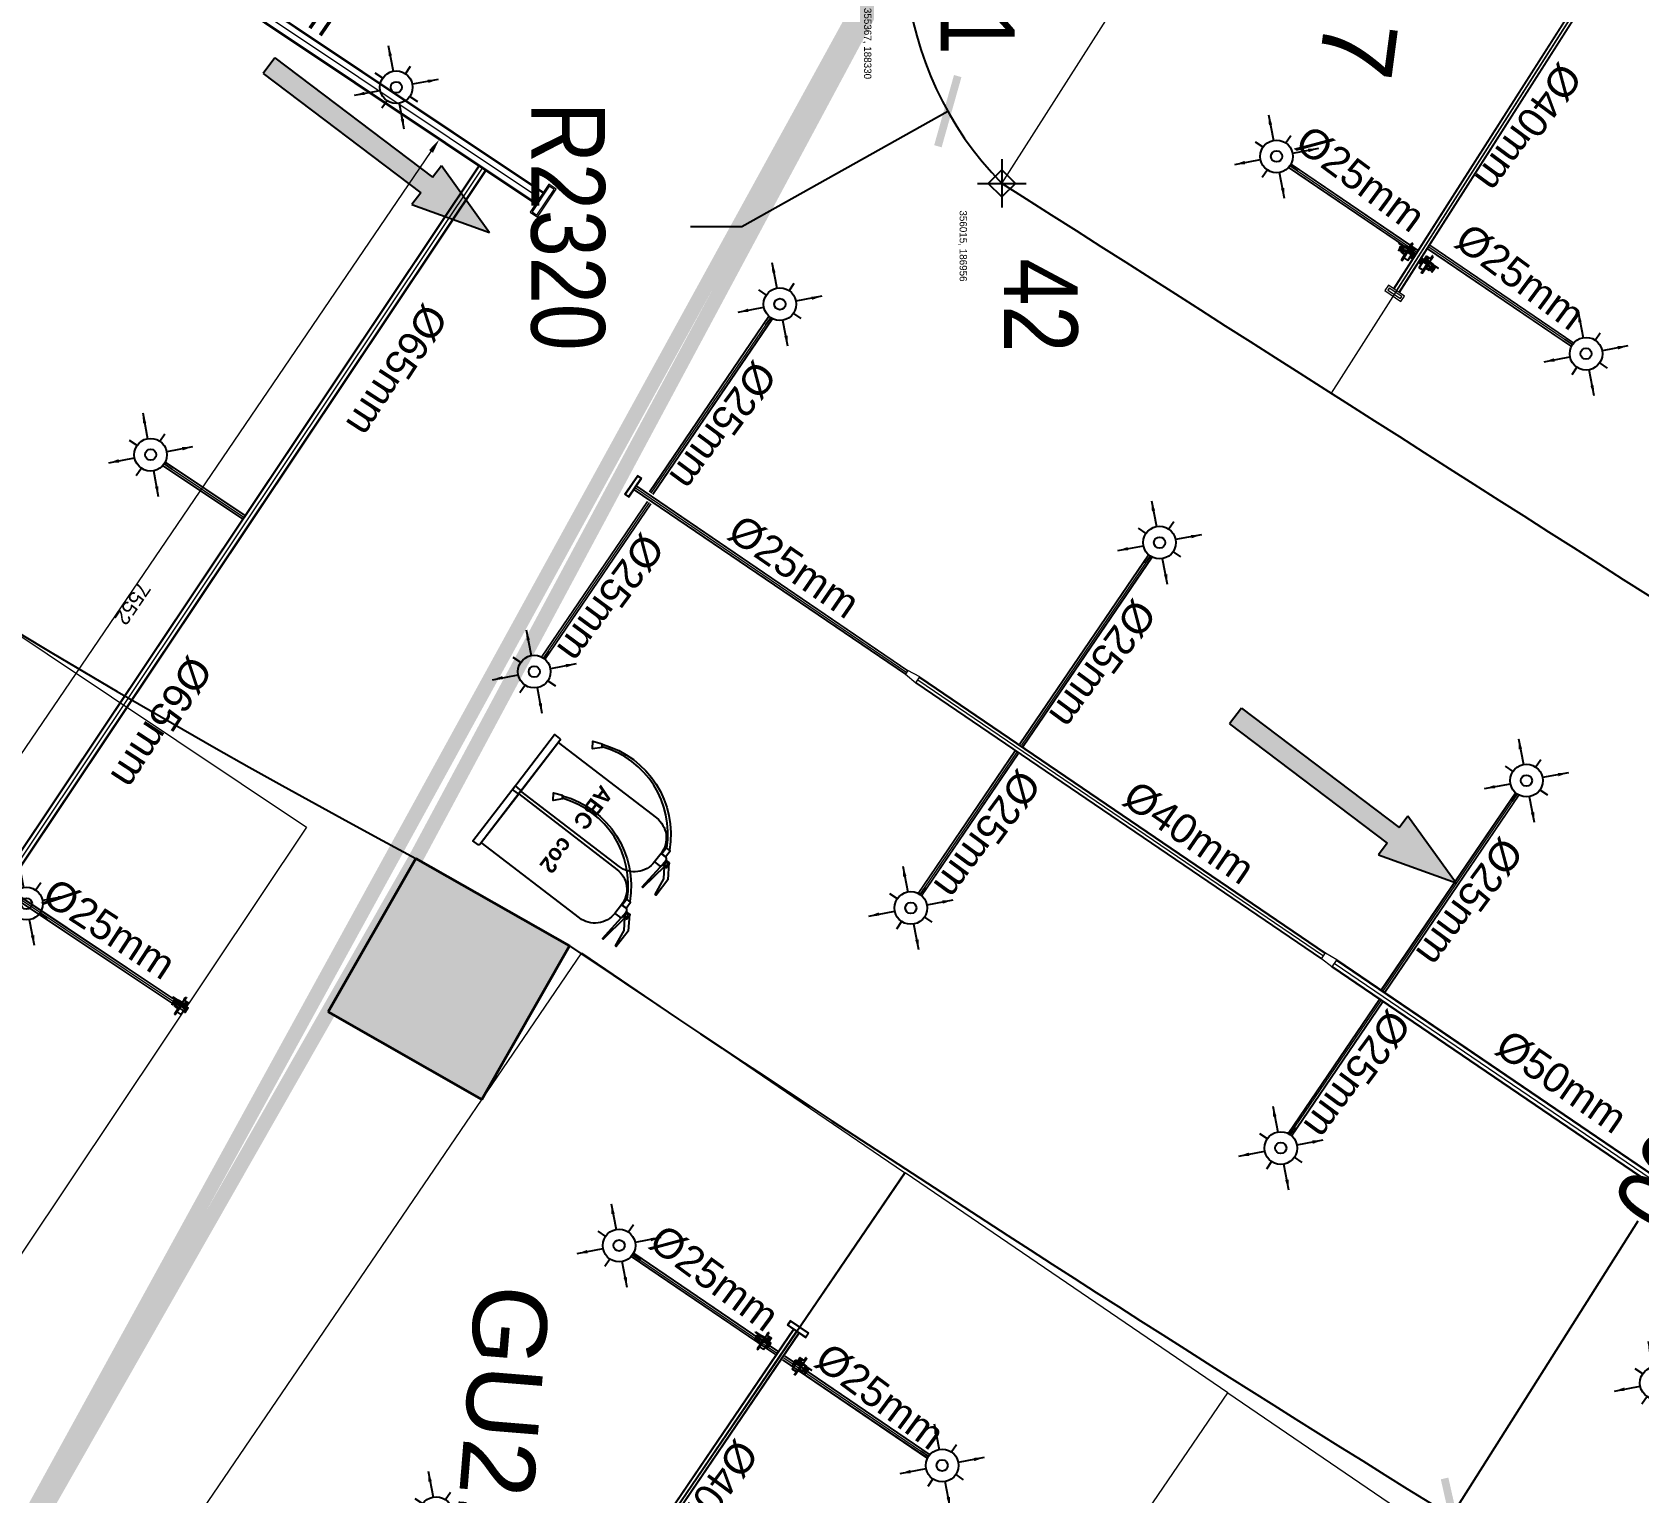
# Model space of a CAD drawing. Header units: inches. Extents: x 257070 to 799932, y -17980 to 269260.
# Drawn here: x 349436 to 360338, y 178067 to 187982 of the extents above; entities that cross this region are included whole.
import ezdxf

# ---------------------------------------------------------------- set-up
doc = ezdxf.new("R2010")
doc.units = ezdxf.units.IN
doc.header["$MEASUREMENT"] = 0
doc.header["$PDMODE"] = 99
doc.header["$PDSIZE"] = 100
for name, color, linetype in [('0-AES-F-SPRINKLER', 10, 'Continuous'), ('0-F-AES-FIRE EXTINGUISHER', 1, 'Continuous'), ('basement1_AP$0$A-_ROAD----_E-_-', 2, 'Continuous'), ('DSP_MISCELANEOUS', 252, 'Continuous'), ('DSP_TREE CO-ORDINATES', 206, 'Continuous')]:
    doc.layers.add(name, color=color, linetype=linetype)
for name, color, linetype, lineweight in [('0-AES-F-SPRINKLER PIPE', 10, 'Continuous', 15), ('07--DIM-2', 2, 'Continuous', 25), ('E--CONCRETE-4', 4, 'Continuous', 40), ('E--CONCRETE-SHADE', 253, 'Continuous', 20)]:
    doc.layers.add(name, color=color, linetype=linetype, lineweight=lineweight)
doc.layers.add('CORE - G', color=7, linetype='Continuous', lineweight=9, true_color=0xf4e08b)
doc.styles.add('CG', font='GOTHICB.TTF')
doc.styles.get("Standard").update_dxf_attribs({"font": 'arial.ttf'})
doc.styles.add('TEXT style 175', font='GOTHIC.TTF')
doc.styles.add('TEXT style 200', font='ARIALN.TTF')
doc.styles.add('TEXT style 75', font='ARIALN.TTF')
doc.dimstyles.new('75', dxfattribs={"dimscale": 1.5, "dimtxt": 200, "dimasz": 113, "dimexe": 113, "dimexo": 0, "dimgap": 25, "dimtad": 0, "dimdec": 0, "dimrnd": 5, "dimzin": 0, "dimdsep": 46, "dimtxsty": 'TEXT style 75', "dimblk": 'ARCHTICK', "dimcen": 0.09, "dimdle": 113, "dimclrd": 8, "dimclre": 8, "dimclrt": 256, "dimadec": 0, "dimazin": 0, "dimtfac": 1, "dimtdec": 0, "dimtofl": 0, "dimtmove": 1, "dimatfit": 3, "dimldrblk": 'OPEN90', "dimfxl": 0, "dimtolj": 1, "dimtzin": 0, "dimarcsym": 0})
doc.dimstyles.new('AES-PLUMBING', dxfattribs={"dimtxt": 100, "dimasz": 100, "dimexe": 0, "dimexo": 0, "dimgap": 0.01, "dimtad": 1, "dimdec": 0, "dimdsep": 46, "dimtxsty": 'Standard', "dimcen": 10, "dimclrd": 7, "dimclre": 7, "dimclrt": 7, "dimadec": 0, "dimazin": 0, "dimtfac": 1, "dimtdec": 0, "dimtmove": 0, "dimatfit": 3, "dimfxl": 1, "dimlwd": -1, "dimlwe": -1, "dimarcsym": 1})
doc.dimstyles.new('ISO-25', dxfattribs={"dimtxt": 2.5, "dimasz": 2.5, "dimexe": 1.25, "dimexo": 0.625, "dimtad": 1, "dimtxsty": 'Standard', "dimcen": 2.5, "dimadec": 0, "dimazin": 0, "dimtfac": 1, "dimtmove": 0, "dimatfit": 3, "dimfxl": 1, "dimarcsym": 0})

# ---------------------------------------------------------------- blocks, each defined once
blk = doc.blocks.new('_ArchTick')
at = {"color": 0, "linetype": 'ByBlock', "const_width": 0.15}
blk.add_lwpolyline([(-0.5, -0.5), (0.5, 0.5)], dxfattribs=at)
blk = doc.blocks.new('*D262')
at = {"layer": '07--DIM-2', "color": 251, "lineweight": -2, "ltscale": 1000, "transparency": 16777216}
for p, q in [((362336, 183080), (361016, 180993)), ((363331, 182317), (362180, 183045)), ((359014, 177828), (360334, 179915)), ((360129, 177256), (358979, 177984))]:
    blk.add_line(p, q, dxfattribs=at)
at = {"layer": 'DEFPOINTS', "color": 0, "ltscale": 1000, "transparency": 16777216}
for p in [(362276, 182984), (363331, 182317, 0), (360129, 177256, 0)]:
    blk.add_point(p, dxfattribs=at)
at = {"layer": '07--DIM-2', "color": 251, "lineweight": -2, "ltscale": 1000, "transparency": 16777216, "xscale": 350, "yscale": 350, "zscale": 350}
for p, rotation in [((362276, 182984), 57.68127634210262), ((359074, 177924), 237.6812763421026)]:
    blk.add_blockref('_ArchTick', p, dxfattribs=dict(at, rotation=rotation))
at = {"layer": '07--DIM-2', "ltscale": 1000, "transparency": 16777216, "insert": (360675, 180454), "char_height": 500, "attachment_point": 5, "rotation": 240, "style": 'TEXT style 75'}
blk.add_mtext('\\A1;6000', dxfattribs=at)
blk = doc.blocks.new('_Open90')
at = {"color": 0, "linetype": 'ByBlock', "lineweight": -2}
for p, q in [((-0.5, 0.5), (0, 0)), ((0, 0), (-1, 0)), ((0, 0), (-0.5, -0.5))]:
    blk.add_line(p, q, dxfattribs=at)
blk = doc.blocks.new('*D270')
at = {"layer": '07--DIM-2', "color": 251, "lineweight": -2, "ltscale": 1000, "transparency": 16777216}
for p, q in [((357672, 188578), (357672, 188578)), ((357672, 188578), (357672, 188578)), ((354252, 186664), (355649, 187446)), ((353902, 186664), (354252, 186664))]:
    blk.add_line(p, q, dxfattribs=at)
at = {"layer": 'DEFPOINTS', "color": 0, "ltscale": 1000, "transparency": 16777216}
for p in [(357672, 188578, 0), (355649, 187446, 0)]:
    blk.add_point(p, dxfattribs=at)
at = {"layer": '07--DIM-2', "color": 251, "lineweight": -2, "ltscale": 1000, "transparency": 16777216, "xscale": 350, "yscale": 350, "zscale": 350, "rotation": 29.23389966752735}
blk.add_blockref('_ArchTick', (355649, 187446), dxfattribs=at)
at = {"layer": '07--DIM-2', "ltscale": 1000, "transparency": 16777216, "insert": (353069, 186664), "char_height": 500, "attachment_point": 5, "rotation": 270, "style": 'TEXT style 75'}
blk.add_mtext('\\A1;R2320', dxfattribs=at)
blk = doc.blocks.new('basement1_AP$0$AR-DIR-A')
h = blk.add_hatch()
h.set_pattern_fill('ANSI31', color=8)
h.paths.add_polyline_path([(158, -458), (26, -458), (26, -1800), (-74, -1800), (92, -2335), (258, -1800), (158, -1800)])
at = {"layer": 'DSP_MISCELANEOUS', "color": 8}
for p, q in [((158, -458), (26, -458)), ((26, -458), (26, -1800)), ((158, -458), (158, -1800)), ((26, -1800), (-74, -1800)), ((-74, -1800), (92, -2335)), ((258, -1800), (92, -2335)), ((158, -1800), (258, -1800))]:
    blk.add_line(p, q, dxfattribs=at)
blk = doc.blocks.new('*U467')
at = {"layer": 'DSP_TREE CO-ORDINATES', "color": 162}
for p, q in [((0, -329), (0, 329)), ((-329, 0), (329, 0))]:
    blk.add_line(p, q, dxfattribs=at)
at = {"layer": 'DSP_TREE CO-ORDINATES', "color": 162, "ltscale": 3.5}
blk.add_lwpolyline([(-185, 0), (0, 185), (185, 0), (0, -184), (-185, 0)], dxfattribs=at)
at = {"layer": 'DEFPOINTS', "style": 'TEXT style 175'}
blk.add_attdef('CORDINATE', (367, -572), '', height=100, dxfattribs=at)
at = {"layer": 'DSP_TREE CO-ORDINATES', "color": 164, "style": 'TEXT style 200'}
blk.add_attdef('NO.', (1019, 30), '', height=1000, dxfattribs=at)
blk = doc.blocks.new('*U472')
at = {"layer": 'DSP_TREE CO-ORDINATES', "color": 162}
for p, q in [((0, -329), (0, 329)), ((-329, 0), (329, 0))]:
    blk.add_line(p, q, dxfattribs=at)
at = {"layer": 'DSP_TREE CO-ORDINATES', "color": 162, "ltscale": 3.5}
blk.add_lwpolyline([(-185, 0), (0, 185), (185, 0), (0, -184), (-185, 0)], dxfattribs=at)
at = {"layer": 'DEFPOINTS', "style": 'TEXT style 175'}
blk.add_attdef('CORDINATE', (367, -572), '', height=100, dxfattribs=at)
at = {"layer": 'DSP_TREE CO-ORDINATES', "color": 164, "style": 'TEXT style 200'}
blk.add_attdef('NO.', (-270, 470), '', height=1000, dxfattribs=at)
blk = doc.blocks.new('A$C3CA070F1')
at = {"layer": '0-AES-F-SPRINKLER'}
h = blk.add_hatch(dxfattribs=at)
h.set_pattern_fill('ANSI31', color=3, scale=0.196883, angle=-34.2335, style=0)
h.set_pattern_definition([(100.766483, (49937.1607, 174049.7081), (1.474466316, 0.280375668), [])])
edge = h.paths.add_edge_path()
edge.add_line((-1, 85), (-1, 84))
edge.add_line((-1, 84), (-6, 84))
edge.add_ellipse((-7, 82), major_axis=(-1.42, -0.27), ratio=1, start_angle=257, end_angle=315)
edge.add_line((-8, 83), (-15, 72))
edge.add_ellipse((-12, 70), major_axis=(-4.25, -0.81), ratio=1, start_angle=-45, end_angle=45)
edge.add_line((-14, 66), (14, 47))
edge.add_line((14, 47), (13, 46))
edge.add_line((13, 46), (-15, 65))
edge.add_ellipse((-12, 70), major_axis=(-5.52, -1.05), ratio=1, start_angle=-45, end_angle=45, ccw=False)
edge.add_line((-16, 73), (-9, 84))
edge.add_ellipse((-7, 82), major_axis=(-2.69, -0.51), ratio=1, start_angle=257, end_angle=315, ccw=False)
edge.add_line((-6, 85), (-1, 85))
h = blk.add_hatch(dxfattribs=at)
h.set_pattern_fill('ANSI31', color=3, scale=0.196883, angle=-124.2335, style=0)
h.set_pattern_definition([(190.766483, (49937.1607, 174049.7081), (-0.280375668, 1.474466316), [])])
edge = h.paths.add_edge_path()
edge.add_line((-1, 54), (7, 48))
edge.add_line((7, 48), (8, 49))
edge.add_line((8, 49), (0, 55))
edge.add_ellipse((-2, 52), major_axis=(-0.69, 3.63), ratio=1, start_angle=315, end_angle=405)
edge.add_line((-6, 54), (-14, 41))
edge.add_ellipse((-11, 39), major_axis=(-0.69, 3.63), ratio=1, start_angle=45, end_angle=135)
edge.add_line((-13, 36), (-9, 33))
edge.add_ellipse((-10, 32), major_axis=(-0.27, 1.42), ratio=1, start_angle=225, end_angle=315, ccw=False)
edge.add_line((-9, 31), (-10, 30))
edge.add_line((-10, 30), (-8, 29))
edge.add_line((-8, 29), (-7, 30))
edge.add_ellipse((-10, 32), major_axis=(-3.3, -0.63), ratio=1, start_angle=135, end_angle=225)
edge.add_line((-8, 35), (-12, 38))
edge.add_ellipse((-11, 39), major_axis=(-1.75, -0.33), ratio=1, start_angle=-45, end_angle=45, ccw=False)
edge.add_line((-13, 40), (-4, 53))
edge.add_ellipse((-2, 52), major_axis=(-1.75, -0.33), ratio=1, start_angle=225, end_angle=315, ccw=False)
at = {"layer": '0-AES-F-SPRINKLER', "color": 3}
for p, q in [((-98, 39), (-97, 43)), ((-98, 38), (-98, 39)), ((-98, 39), (-98, 39)), ((-98, 39), (-98, 39)), ((-98, 37), (-98, 38)), ((-98, 38), (-98, 38)), ((-98, 38), (-98, 38)), ((-98, 38), (-98, 38)), ((-98, 38), (-98, 38)), ((-98, 38), (-98, 38)), ((-98, 38), (-98, 38)), ((-98, 38), (-98, 38)), ((-98, 38), (-98, 38)), ((-98, 38), (-98, 38)), ((-96, 37), (-98, 37)), ((-98, 37), (-98, 37)), ((-98, 37), (-98, 37)), ((-98, 37), (-98, 37)), ((-98, 37), (-98, 37)), ((-98, 37), (-98, 37)), ((-98, 37), (-98, 37)), ((-98, 37), (-98, 37)), ((-98, 37), (-98, 37)), ((-98, 37), (-98, 37)), ((-98, 37), (-98, 37)), ((-98, 37), (-98, 37)), ((-98, 37), (-98, 37)), ((-98, 37), (-98, 37)), ((-98, 37), (-98, 37)), ((-98, 37), (-98, 37)), ((-98, 37), (-98, 37)), ((-97, 37), (-98, 37)), ((-98, 37), (-98, 37)), ((-98, 37), (-98, 37)), ((-98, 37), (-98, 37)), ((-98, 37), (-98, 37)), ((-98, 37), (-98, 37)), ((-98, 37), (-98, 37)), ((-98, 37), (-98, 37)), ((-98, 37), (-98, 37)), ((-98, 37), (-98, 37)), ((-98, 37), (-98, 37)), ((-98, 37), (-98, 37)), ((-98, 37), (-98, 37)), ((-98, 37), (-98, 37)), ((-97, 45), (-79, 71)), ((-96, 40), (-97, 40)), ((-97, 40), (-97, 40)), ((-97, 40), (-97, 40)), ((-97, 40), (-97, 39)), ((-97, 39), (-97, 39)), ((-97, 39), (-97, 39)), ((-97, 39), (-97, 39)), ((-97, 39), (-97, 39)), ((-97, 39), (-97, 39)), ((-97, 39), (-97, 39)), ((-97, 39), (-97, 39)), ((-97, 39), (-97, 38)), ((-97, 38), (-97, 38)), ((-97, 38), (-97, 38)), ((-97, 38), (-97, 38)), ((-97, 38), (-97, 38)), ((-97, 38), (-97, 38)), ((-97, 38), (-97, 38)), ((-97, 38), (-97, 38)), ((-97, 38), (-97, 38)), ((-97, 38), (-97, 38)), ((-97, 38), (-97, 38)), ((-97, 38), (-97, 37)), ((-97, 37), (-97, 37)), ((-97, 37), (-97, 37)), ((-97, 37), (-97, 37)), ((-95, 46), (-96, 42)), ((-96, 42), (-96, 42)), ((-96, 42), (-96, 41)), ((-96, 41), (-96, 41)), ((-96, 41), (-96, 41)), ((-96, 41), (-96, 41)), ((-96, 41), (-96, 41)), ((-96, 41), (-96, 41)), ((-96, 41), (-96, 41)), ((-96, 41), (-96, 41)), ((-96, 41), (-96, 41)), ((-96, 41), (-96, 40)), ((-96, 40), (-96, 40)), ((-96, 40), (-96, 40)), ((-96, 40), (-96, 40)), ((-96, 40), (-96, 40)), ((-95, 37), (-96, 37)), ((-96, 37), (-96, 37)), ((-96, 37), (-96, 37)), ((-96, 37), (-96, 37)), ((-96, 37), (-96, 37)), ((-94, 38), (-95, 38)), ((-95, 38), (-95, 38)), ((-95, 38), (-95, 38)), ((-95, 38), (-95, 38)), ((-95, 38), (-95, 38)), ((-95, 38), (-95, 38)), ((-95, 38), (-95, 38)), ((-95, 38), (-95, 38)), ((-95, 38), (-95, 38)), ((-95, 38), (-95, 37)), ((-95, 37), (-95, 37)), ((-95, 37), (-95, 37)), ((-95, 37), (-95, 37)), ((-95, 37), (-95, 37)), ((-95, 37), (-95, 37)), ((-95, 37), (-95, 37)), ((-95, 37), (-95, 37)), ((-95, 37), (-95, 37)), ((-95, 37), (-95, 37)), ((-95, 37), (-95, 37)), ((-95, 37), (-95, 37)), ((-95, 37), (-95, 37)), ((-95, 37), (-95, 37)), ((-95, 37), (-95, 37)), ((-95, 37), (-95, 37)), ((-95, 37), (-95, 37)), ((-94, 88), (-93, 90)), ((-72, 73), (-94, 88)), ((-94, 43), (-94, 48)), ((-93, 43), (-94, 43)), ((-94, 43), (-94, 43)), ((-94, 43), (-94, 43)), ((-94, 43), (-94, 43)), ((-94, 43), (-94, 43)), ((-94, 43), (-94, 41)), ((-94, 43), (-94, 43)), ((-94, 43), (-94, 43)), ((-94, 43), (-94, 43)), ((-94, 43), (-94, 43)), ((-94, 43), (-94, 43)), ((-94, 43), (-94, 43)), ((-94, 43), (-94, 43)), ((-94, 43), (-94, 43)), ((-94, 43), (-94, 43)), ((-94, 43), (-94, 43)), ((-94, 43), (-94, 43)), ((-94, 41), (-94, 41)), ((-94, 41), (-94, 41)), ((-94, 41), (-94, 41)), ((-94, 41), (-94, 41)), ((-94, 41), (-94, 41)), ((-94, 41), (-94, 41)), ((-94, 41), (-94, 41)), ((-94, 41), (-94, 40)), ((-94, 40), (-94, 40)), ((-94, 40), (-94, 40)), ((-94, 40), (-94, 40)), ((-94, 40), (-94, 40)), ((-94, 40), (-94, 40)), ((-94, 40), (-94, 40)), ((-94, 40), (-94, 40)), ((-94, 40), (-94, 39)), ((-94, 39), (-94, 39)), ((-94, 39), (-94, 39)), ((-94, 39), (-94, 39)), ((-94, 39), (-94, 39)), ((-94, 39), (-94, 39)), ((-94, 39), (-94, 39)), ((-94, 39), (-94, 39)), ((-94, 39), (-94, 38)), ((-93, 90), (-59, 67)), ((-93, 47), (-93, 49)), ((-91, 47), (-93, 43)), ((-93, 46), (-93, 47)), ((-92, 46), (-93, 46)), ((-93, 46), (-93, 46)), ((-93, 46), (-93, 46)), ((-93, 46), (-93, 46)), ((-93, 46), (-93, 46)), ((-93, 46), (-93, 46)), ((-93, 46), (-93, 46)), ((-93, 46), (-93, 46)), ((-93, 46), (-93, 46)), ((-93, 46), (-93, 46)), ((-93, 46), (-93, 46)), ((-93, 46), (-93, 46)), ((-93, 46), (-93, 46)), ((-93, 46), (-93, 46)), ((-93, 46), (-93, 46)), ((-93, 46), (-93, 46)), ((-93, 46), (-93, 46)), ((-93, 46), (-93, 46)), ((-93, 46), (-93, 46)), ((-93, 46), (-93, 46)), ((-91, 42), (-93, 43)), ((-93, 43), (-93, 43)), ((-93, 43), (-93, 43)), ((-93, 43), (-93, 43)), ((-93, 43), (-93, 43)), ((-93, 43), (-93, 43)), ((-93, 43), (-93, 43)), ((-93, 43), (-93, 43)), ((-93, 43), (-93, 43)), ((-93, 43), (-93, 43)), ((-93, 43), (-93, 43)), ((-93, 43), (-93, 43)), ((-93, 43), (-93, 43)), ((-93, 43), (-93, 43)), ((-93, 43), (-93, 43)), ((-93, 43), (-93, 43)), ((-93, 43), (-93, 43)), ((-93, 43), (-93, 43)), ((-93, 43), (-93, 43)), ((-93, 43), (-93, 43)), ((-93, 43), (-93, 43)), ((-93, 43), (-93, 43)), ((-93, 43), (-93, 43)), ((-85, 66), (-92, 55)), ((-90, 50), (-92, 46)), ((-92, 46), (-92, 46)), ((-92, 46), (-92, 46)), ((-92, 46), (-92, 46)), ((-92, 46), (-92, 46)), ((-92, 46), (-92, 46)), ((-90, 47), (-91, 47)), ((-90, 43), (-91, 42)), ((-91, 42), (-91, 42)), ((-91, 42), (-91, 42)), ((-91, 42), (-91, 42)), ((-91, 42), (-91, 42)), ((-91, 42), (-91, 42)), ((-91, 42), (-91, 42)), ((-91, 42), (-91, 42)), ((-91, 42), (-91, 42)), ((-91, 42), (-91, 42)), ((-91, 42), (-91, 42)), ((-91, 42), (-91, 42)), ((-91, 42), (-91, 42)), ((-91, 42), (-91, 42)), ((-91, 42), (-91, 42)), ((-91, 42), (-91, 42)), ((-88, 57), (-90, 49)), ((-89, 54), (-90, 51)), ((-90, 50), (-90, 50)), ((-88, 47), (-90, 43)), ((-90, 47), (-88, 47)), ((-90, 43), (-90, 43)), ((-90, 43), (-90, 43)), ((-90, 43), (-90, 43)), ((-89, 55), (-89, 55)), ((-88, 46), (-88, 47)), ((-87, 59), (-87, 59)), ((-87, 59), (-87, 59)), ((-86, 57), (-87, 49)), ((-87, 49), (-83, 28)), ((-85, 58), (-85, 58)), ((-77, 43), (-85, 49)), ((-83, 28), (-60, 9)), ((-77, 70), (-82, 63)), ((-80, 66), (-82, 67)), ((-45, 31), (-81, -23)), ((-78, 63), (-80, 65)), ((-79, 71), (-77, 70)), ((-71, 26), (-79, 31)), ((-57, 13), (-79, 28)), ((-70, 64), (-78, 63)), ((-78, -29), (-40, 27)), ((-69, 55), (-75, 59)), ((-66, 54), (-74, 42)), ((-74, 42), (-71, 26)), ((-73, 44), (-71, 43)), ((-69, 47), (-72, 43)), ((-71, 43), (-70, 43)), ((-71, 26), (-55, 15)), ((-70, 43), (-66, 49)), ((-66, 50), (-68, 52)), ((-61, 65), (-67, 69)), ((-62, 66), (-67, 65)), ((-50, 57), (-66, 54)), ((-66, 49), (-66, 50)), ((-47, 28), (-63, 40)), ((-59, 67), (-61, 65)), ((-57, 67), (-60, 66)), ((-60, 44), (-42, 32)), ((-50, 57), (-58, 62)), ((-19, 46), (-57, 67)), ((-17, 37), (-55, 63)), ((-29, 42), (-50, 57)), ((-13, 9), (-45, 31)), ((-36, 42), (-44, 30)), ((-43, 33), (-35, 46)), ((-39, -30), (-13, 9)), ((-37, 25), (-28, 38)), ((-35, 41), (-36, 42)), ((-32, 32), (-35, 39)), ((-30, 52), (-16, 73)), ((-29, 20), (-17, 37)), ((-28, 38), (-26, 40)), ((-21, 32), (-28, 37)), ((-23, 16), (-12, 33)), ((-1, 26), (-23, -9)), ((-22, 15), (-12, 31)), ((-9, 32), (-21, 14)), ((2, 24), (-20, -11)), ((-20, -8), (-1, 22)), ((-17, 37), (-19, 46)), ((-19, 13), (-10, 29)), ((-7, 30), (-18, 12)), ((-17, 37), (-17, 37)), ((4, 22), (-17, -13)), ((-17, -10), (1, 20)), ((-16, 73), (-9, 84)), ((-16, 11), (-7, 27)), ((-8, 83), (-15, 72)), ((13, 46), (-15, 65)), ((-4, 28), (-15, 10)), ((-1, 84), (-14, 66)), ((-14, 66), (14, 47)), ((-6, 54), (-14, 41)), ((-12, 33), (-14, 33)), ((-14, -15), (7, 20)), ((-14, -12), (4, 18)), ((-13, 40), (-4, 53)), ((-13, 36), (-9, 33)), ((-13, 9), (-4, 24)), ((-2, 34), (-12, 41)), ((-8, 35), (-12, 38)), ((-12, 31), (-12, 33)), ((-9, 32), (-12, 31)), ((7, 16), (-11, -13)), ((-10, 29), (-9, 32)), ((-9, 31), (-10, 30)), ((-7, 30), (-10, 29)), ((-10, 30), (-8, 29)), ((9, 17), (-10, -14)), ((-9, -13), (9, 13)), ((-8, 29), (-7, 30)), ((8, 49), (-7, 27)), ((-7, 27), (-7, 30)), ((-4, 28), (-7, 27)), ((-6, 85), (-1, 85)), ((-1, 84), (-6, 84)), ((5, 44), (-5, 51)), ((-4, 24), (-4, 28)), ((-1, 26), (-4, 24)), ((-1, 85), (-1, 84)), ((-1, 54), (7, 48)), ((13, 46), (-1, 25)), ((-1, 22), (-1, 26)), ((2, 24), (-1, 22)), ((8, 49), (0, 55)), ((1, 20), (2, 24)), ((4, 22), (1, 20)), ((4, 18), (4, 22)), ((7, 20), (4, 18)), ((7, 48), (8, 49)), ((7, 16), (7, 20)), ((9, 17), (7, 16)), ((9, 15), (9, 17)), ((14, 47), (13, 46)), ((-82, -25), (-80, -30)), ((-80, -30), (-78, -29)), ((-66, -11), (-39, -30)), ((-23, -7), (-23, -9)), ((-23, -9), (-20, -8)), ((-20, -8), (-20, -11)), ((-20, -11), (-17, -10)), ((-17, -10), (-17, -13)), ((-17, -13), (-14, -12)), ((-14, -12), (-14, -15)), ((-14, -15), (-11, -13)), ((-11, -13), (-11, -14)), ((-11, -14), (-11, -14))]:
    blk.add_line(p, q, dxfattribs=at)
for centre, major_axis, start_param, end_param in [((-95, 43), (-0.41, 2.13), 0.784914, 1.034983), ((-95, 43), (-2.74, -0.52), -0.560204, -0.324923), ((-93, 46), (-0.51, 2.68), 0.787914, 1.247507), ((-93, 48), (-1.75, -0.33), -0.775969, -0.160442), ((-91, 54), (-0.29, 1.52), 0.785398, 2.356194), ((-92, 49), (-0.33, 1.74), 0.791774, 1.412986), ((-89, 55), (-0.103, 0.54), 0.916881, 1.969618), ((-93, 51), (-3.09, -0.59), 2.526084, 2.789089), ((-95, 50), (-5.72, -1.09), 2.374727, 2.798549), ((-91, 55), (-0.33, 1.74), 4.197625, 4.773282), ((-84, 57), (-3.79, -0.72), -0.784768, -0.363877), ((-93, 50), (-5.72, -1.09), 2.377207, 2.798549), ((-80, 54), (-1.57, 8.26), 0.010205, 0.785398), ((-84, 56), (-0.35, 1.85), 0.785501, 1.132999), ((-83, 65), (-1.52, -0.29), 3.926991, 5.497787), ((-80, 54), (-5.9, -1.12), 4.155645, 5.497787), ((-80, 54), (-8.26, -1.57), 4.155621, 4.722594), ((-75, 68), (-8.26, -1.57), 1.014052, 3.151797), ((-75, 63), (-2.79, -0.53), -0.113999, 0.093951), ((-75, 68), (-1.12, 5.9), 2.584882, 5.497787), ((-75, 46), (-0.53, 2.79), 2.356194, 3.926991), ((-75, 68), (-1.57, 8.26), 4.722594, 5.497787), ((-70, 53), (-2.79, -0.53), 2.356194, 3.926991), ((-65, 44), (-3.72, -0.71), -0.403281, 1.321745), ((-65, 44), (-0.71, 3.72), 4.96144, 6.686466), ((-65, 37), (-0.56, 2.96), 5.497794, 6.034125), ((-59, 47), (-2.96, -0.56), 0.24906, 0.785391), ((-60, 60), (-2.83, -0.54), 3.926991, 4.712389), ((-33, 40), (-0.45, 2.36), 0.803442, 1.867502), ((-30, 39), (-2.79, -0.53), 2.356194, 3.926991), ((-24, 39), (-0.53, 2.79), 5.497787, 7.068583), ((-12, 70), (-5.52, -1.05), -0.785398, 0.785398), ((-15, 35), (-0.54, 2.83), 0.785398, 3.403392), ((-12, 70), (-4.25, -0.81), -0.785398, 0.785398), ((-11, 39), (-0.69, 3.63), 0.785398, 2.356194), ((-11, 39), (-1.75, -0.33), -0.785398, 0.785398), ((-7, 82), (-2.69, -0.51), 4.485496, 5.497787), ((-10, 32), (-0.27, 1.42), 3.926991, 5.497787), ((-7, 82), (-1.42, -0.27), 4.485496, 5.497787), ((-10, 32), (-3.3, -0.63), 2.356194, 3.926991), ((-2, 52), (-0.69, 3.63), 5.497787, 7.068583), ((-2, 52), (-1.75, -0.33), 3.926991, 5.497787), ((6, 14), (-0.54, 2.83), 3.926991, 4.712389), ((-79, -24), (-0.51, 2.69), 0.785398, 1.797689), ((-11, -11), (-2.83, -0.54), 1.570796, 2.356194)]:
    blk.add_ellipse(centre, major_axis=major_axis, ratio=1, start_param=start_param, end_param=end_param, dxfattribs=at)
at = {"layer": '0-AES-F-SPRINKLER', "color": 3, "extrusion": (0, 0, -1)}
for centre, major_axis, start_param, end_param in [((-86, 47), (-0.53, 2.79), -0.113999, 0.785398), ((-77, 34), (-0.54, 2.83), 3.926991, 4.712389)]:
    blk.add_ellipse(centre, major_axis=major_axis, ratio=1, start_param=start_param, end_param=end_param, dxfattribs=at)
blk = doc.blocks.new('*D656')
at = {"layer": '0-AES-F-SPRINKLER PIPE', "color": 7, "ltscale": 1000, "transparency": 16777216}
for p, q in [((352514, 187041), (352199, 187255)), ((348009, 181092), (352143, 187172)), ((348268, 180795), (347953, 181009))]:
    blk.add_line(p, q, dxfattribs=at)
for points in [[(352156, 187163), (352129, 187182), (352199, 187255)], [(348023, 181083), (347996, 181102), (347953, 181009)]]:
    blk.add_solid(points, dxfattribs=at)
at = {"layer": 'DEFPOINTS', "color": 0, "ltscale": 1000, "transparency": 16777216}
for p in [(352199, 187255), (352514, 187041, 0), (348268, 180795, 0)]:
    blk.add_point(p, dxfattribs=at)
at = {"layer": '0-AES-F-SPRINKLER PIPE', "color": 7, "ltscale": 1000, "transparency": 16777216, "insert": (350118, 184104), "char_height": 100, "attachment_point": 5, "rotation": 235.7934}
blk.add_mtext('7552', dxfattribs=at)
blk = doc.blocks.new('A$C38B57D14')
at = {"color": 1}
for points in [[(331, 896.2), (325.1, 903.8), (325.1, 915.6), (402.4, 967.6), (507.6, 967.6), (508.4, 961.7), (412.4, 947.3), (356.4, 908.4), (344.9, 896.2), (331, 896.2)], [(356.4, 908.4), (518.9, 886.4), (518.2, 881.3), (344.9, 896.2)]]:
    blk.add_lwpolyline(points, dxfattribs=at)
blk.add_lwpolyline([(269.9, 858.3, 0.380099), (48.4, 244.6), (37.2, 236.7, -0.385151), (269.9, 876.8)], format="xyb", dxfattribs=at)
for points in [[(311.4, 882.4), (269.9, 882.4), (269.9, 855.8), (311.4, 855.8)], [(325.1, 896.2), (356.4, 896.2), (356.4, 920.5), (325.1, 920.5)], [(34.7, 235), (51.3, 246.7), (89, 211), (54.8, 187.1)]]:
    blk.add_lwpolyline(points, close=True, dxfattribs=at)
for points in [[(311.4, 851.3), (370.1, 851.3), (370.1, 882.4, 0.414214), (356.4, 896.2), (325.1, 896.2, 0.414214), (311.4, 882.4)], [(311.4, 851.3), (370.1, 851.3, -0.414214), (507.3, 714.2), (507.3, 41.9), (174.3, 41.9), (174.3, 714.2, -0.414214)], [(161, 41.9), (520.6, 41.9, -0.414214), (528.6, 33.8), (528.6, 0), (152.9, 0), (152.9, 33.8, -0.414214)]]:
    blk.add_lwpolyline(points, format="xyb", close=True, dxfattribs=at)
blk.add_circle((340.8, 908.4), 7.79, dxfattribs=at)
at = {"color": 7, "style": 'CG'}
blk.add_text('ABC', height=88.5, dxfattribs=at).set_placement((211.4, 364.3))
blk = doc.blocks.new('A$C1C2B0A82')
at = {"color": 1}
for points in [[(414, 1120), (407, 1130), (407, 1145), (503, 1209), (635, 1209), (636, 1202), (516, 1184), (446, 1135), (431, 1120), (414, 1120)], [(446, 1135), (649, 1108), (648, 1102), (431, 1120)]]:
    blk.add_lwpolyline(points, dxfattribs=at)
blk.add_lwpolyline([(338, 1073, 0.380099), (61, 306), (47, 296, -0.385151), (338, 1096)], format="xyb", dxfattribs=at)
for points in [[(389, 1103), (338, 1103), (338, 1070), (389, 1070)], [(407, 1120), (446, 1120), (446, 1151), (407, 1151)], [(44, 294), (64, 308), (111, 264), (69, 234)]]:
    blk.add_lwpolyline(points, close=True, dxfattribs=at)
for points in [[(389, 1064), (463, 1064), (463, 1103, 0.414214), (446, 1120), (407, 1120, 0.414214), (389, 1103)], [(389, 1064), (463, 1064, -0.414214), (634, 893), (634, 52), (218, 52), (218, 893, -0.414214)], [(201, 52), (651, 52, -0.414214), (661, 42), (661, 0), (191, 0), (191, 42, -0.414214)]]:
    blk.add_lwpolyline(points, format="xyb", close=True, dxfattribs=at)
blk.add_circle((426, 1135), 9.74, dxfattribs=at)
at = {"color": 7, "style": 'CG'}
blk.add_text('co2', height=110.6, dxfattribs=at).set_placement((264, 455))
blk = doc.blocks.new('*U603')
at = {"layer": '0-AES-F-SPRINKLER'}
for p, q in [((171672, 56809), (171672, 56871)), ((171562, 56699), (171500, 56699)), ((171783, 56699), (171845, 56699)), ((171672, 56588), (171672, 56526))]:
    blk.add_line(p, q, dxfattribs=at)
for radius in [111, 37.8]:
    blk.add_circle((171672, 56699), radius, dxfattribs=at)
at = {"layer": '0-AES-F-SPRINKLER PIPE'}
for points, override in [([(171468, 56903), (171594, 56777)], {"dimasz": 70, "dimtad": 0, "dimfxl": 13, "dimarcsym": 1}), ([(171877, 56903), (171751, 56777)], {"dimasz": 70, "dimtad": 0, "dimfxl": 13, "dimarcsym": 1}), ([(171468, 56494), (171594, 56620)], {"dimasz": 70, "dimtad": 0, "dimfxl": 13, "dimarcsym": 1}), ([(171877, 56494), (171751, 56620)], {"dimasz": 70, "dimgap": 0.625, "dimtad": 0, "dimfxl": 13, "dimarcsym": 1})]:
    blk.add_leader(points, dimstyle='ISO-25', override=override, dxfattribs=at)

msp = doc.modelspace()

# ---------------------------------------------------------------- hatches: boundary and pattern name
at = {"layer": 'E--CONCRETE-SHADE', "ltscale": 3.5}
h = msp.add_hatch(color=8, dxfattribs=at)
h.dxf.hatch_style = 1
h.paths.add_polyline_path([(352039.6, 182374.4), (351445.4, 181331.9), (352487.9, 180737.6), (353082.2, 181780.2)])

# ---------------------------------------------------------------- linework, layer by layer
at = {"layer": '0-AES-F-SPRINKLER', "color": 7, "const_width": 100, "elevation": 0}
for points in [[(309531.8, 208392.2), (318854.6, 185288.9), (344779.7, 167275.5), (347553.5, 174504), (359540.7, 196335.9), (363236.5, 201817), (370096.8, 207259.5), (370288.2, 210509.8), (355001.3, 211860.8), (319581.7, 213946.6), (316332, 213687.2), (316109.1, 210945.8)], [(370096.7, 207259.6), (363236.5, 201817), (359449.1, 196200.1), (352039.6, 182374.4), (347553.5, 174504), (344762, 167229.2), (346955.5, 165763.5), (339920, 152557.2), (360337.5, 149227.9), (382659.8, 145585.9), (383066.2, 145437.7), (387520.1, 157203.6), (388372.8, 166752.9), (392381.6, 173694.5), (387307.1, 192740.3), (379435.8, 200574.2), (375023.6, 204438.1)]]:
    msp.add_lwpolyline(points, close=True, dxfattribs=at)
at = {"layer": '0-AES-F-SPRINKLER PIPE', "ltscale": 1000}
for p, q in [((353624.1, 184861.3, 0), (354435.2, 186053.4, 0)), ((353626.6, 184859.7, 0), (354437.5, 186051.4, 0)), ((353636.9, 184852.6, 0), (354447.4, 186043.7, 0)), ((353647.2, 184845.6, 0), (354458.1, 186037.3, 0)), ((353649.7, 184843.9, 0), (354460.8, 186035.9, 0)), ((352892, 183740.6, 0), (353611.2, 184797.5, 0)), ((352894.7, 183739.2, 0), (353613.7, 184795.8, 0)), ((352905.4, 183732.8, 0), (353624, 184788.8, 0)), ((352915.3, 183725.1, 0), (353634.3, 184781.8, 0)), ((352917.6, 183723.1, 0), (353636.8, 184780.1, 0)), ((356137.5, 183151.1, 0), (357011.1, 184435, 0)), ((356140, 183149.4, 0), (357013.4, 184433, 0)), ((356150.3, 183142.4, 0), (357023.3, 184425.4, 0)), ((356160.6, 183135.3, 0), (357034.1, 184419, 0)), ((356163.1, 183133.6, 0), (357036.8, 184417.6, 0)), ((355447, 182136.4, 0), (356103.7, 183101.5, 0)), ((355449.7, 182135.1, 0), (356106.2, 183099.8, 0)), ((355460.5, 182128.6, 0), (356116.5, 183092.8, 0)), ((355470.4, 182121, 0), (356126.9, 183085.7, 0)), ((355472.7, 182119, 0), (356129.3, 183084, 0)), ((358590.4, 181482, 0), (359500.6, 182819.6, 0)), ((358592.8, 181480.3, 0), (359502.8, 182817.6, 0)), ((358603.2, 181473.3, 0), (359512.8, 182810, 0)), ((358613.5, 181466.3, 0), (359523.5, 182803.6, 0)), ((358616, 181464.6, 0), (359526.2, 182802.2, 0)), ((357957.3, 180506.8, 0), (358577.5, 181418.2, 0)), ((357960, 180505.5, 0), (358580, 181416.5, 0)), ((357970.8, 180499, 0), (358590.3, 181409.5, 0)), ((357980.7, 180491.4, 0), (358600.6, 181402.4, 0)), ((357983, 180489.4, 0), (358603.1, 181400.8, 0)), ((353684.7, 177828.6, 0), (354602.8, 179177.7, 0)), ((353688, 177826.3, 0), (354606.1, 179175.5, 0)), ((353704.6, 177815.1, 0), (354622.6, 179164.2, 0)), ((353721.1, 177803.8, 0), (354639.1, 179153, 0)), ((353724.4, 177801.6, 0), (354642.5, 179150.7, 0))]:
    msp.add_line(p, q, dxfattribs=at)
at = {"layer": '0-AES-F-SPRINKLER PIPE', "ltscale": 1000, "elevation": 0}
for points in [[(352878.6, 186855), (346141.3, 191357)], [(352900.8, 186888.3), (346163.5, 191390.2)], [(352905.3, 186894.9), (346168, 191396.9)], [(352851.9, 186815.1), (346114.6, 191317)], [(352856.4, 186821.7), (346119.1, 191323.7)], [(358673.7, 186241), (359956.9, 188253.3)], [(358677, 186238.7), (359960.2, 188251.1)], [(358693.6, 186227.5), (359976.8, 188239.8)], [(358710.1, 186216.2), (359993.3, 188228.6)], [(358713.4, 186214), (359996.6, 188226.3)], [(352469.5, 187082.1), (341695.5, 170958.5)], [(352473.6, 187079.3), (341699.6, 170955.7)], [(357977.6, 187086.5), (358839.1, 186500.3)], [(357979, 187089.2), (358840.7, 186502.9)], [(352494.4, 187065.4), (341720.4, 170941.8)], [(352515.2, 187051.5), (341741.2, 170927.9)], [(352519.3, 187048.8), (341745.3, 170925.2)], [(357961.6, 187063.6), (358824, 186476.7)], [(357963.6, 187065.8), (358825.6, 186479.2)], [(357971.2, 187075.8), (358832.4, 186489.8)], [(358918.7, 186535.9), (359895.6, 185871.2)], [(358920.4, 186538.5), (359897.6, 185873.5)], [(358903.7, 186512.3), (359880.1, 185847.9)], [(358905.3, 186514.9), (359881.5, 185850.6)], [(358912, 186525.4), (359888, 185861.3)], [(350322.7, 185039.5), (350863.2, 184678.3)], [(350324.6, 185041.8), (350864.9, 184680.8)], [(350332.2, 185051.8), (350871.8, 184691.2)], [(350338.5, 185062.6), (350878.8, 184701.6)], [(350339.9, 185065.3), (350880.5, 184704.1)], [(353536.6, 184899.7), (355377.2, 183647.3)], [(353538.3, 184902.2), (355378.8, 183649.8)], [(353520.9, 184876.5), (355361.4, 183624.1)], [(353522.6, 184879), (355363.1, 183626.6)], [(353529.6, 184889.3), (355370.1, 183636.9)], [(355456.8, 183602.1), (358209.9, 181728.8)], [(355459.1, 183605.4), (358212.2, 181732.1)], [(355432.1, 183565.8), (358185.2, 181692.4)], [(355434.3, 183569.1), (358187.4, 181695.7)], [(355445.6, 183585.6), (358198.7, 181712.2)], [(349262.8, 182175.3), (350491.3, 181354.4)], [(349264.5, 182177.8), (350492.9, 181356.9)], [(349247.3, 182152), (350475.7, 181331.2)], [(349248.9, 182154.5), (350477.4, 181333.7)], [(349255.9, 182164.9), (350484.3, 181344.1)], [(358254.1, 181638.2), (365634.4, 176616.3)], [(358256.9, 181642.4), (365637.2, 176620.4)], [(358271, 181663.1), (365651.3, 176641.1)], [(358285, 181683.7), (365665.4, 176661.7)], [(358287.8, 181687.9), (365668.2, 176665.9)], [(353500.7, 179671.5), (354478.7, 179006)], [(353502.7, 179673.7), (354480.3, 179008.5)], [(353510.3, 179683.7), (354487.4, 179018.8)], [(353516.7, 179694.4), (354494.4, 179029.1)], [(353518.1, 179697.1), (354496.1, 179031.6)], [(354527.6, 178971.3), (355511.3, 178301.9)], [(354529.3, 178973.7), (355512.7, 178304.6)], [(354536.3, 178984.1), (355519.1, 178315.3)], [(354543.4, 178994.4), (355526.8, 178325.3)], [(354545, 178996.9), (355528.8, 178327.5)]]:
    msp.add_lwpolyline(points, dxfattribs=at)
for points in [[(352991.5, 186917.3), (352942.3, 186950.3), (352815, 186759.7), (352864.2, 186726.8)], [(352977.2, 186914.5), (352945.1, 186935.9), (352829.3, 186762.6), (352861.4, 186741.2)], [(358639.3, 186264.4), (358614.9, 186228.5), (358723.4, 186154.7), (358747.8, 186190.5)], [(358642.9, 186245.7), (358633.6, 186232.1), (358719.9, 186173.4), (358729.1, 186187)], [(353455.9, 184846), (353486.1, 184825.4), (353573.1, 184953.3), (353542.9, 184973.9)], [(353462.4, 184847.2), (353484.8, 184831.9), (353566.6, 184952.1), (353544.1, 184967.3)], [(354579.2, 179237.9), (354558.7, 179207.7), (354686.6, 179120.7), (354707.1, 179150.9)], [(354580.5, 179231.4), (354565.2, 179209), (354685.3, 179127.2), (354700.6, 179149.7)]]:
    msp.add_lwpolyline(points, close=True, dxfattribs=at)
at = {"layer": '0-AES-F-SPRINKLER PIPE', "ltscale": 1000}
for points in [[(355378.8, 183649.8), (355361.4, 183624.1), (355432.1, 183565.8), (355459.1, 183605.4)], [(358212.2, 181732.1), (358287.8, 181687.9), (358254.1, 181638.2), (358185.2, 181692.4)]]:
    msp.add_lwpolyline(points, close=True, dxfattribs=at)
at = {"layer": 'basement1_AP$0$A-_ROAD----_E-_-', "color": 8}
for centre, radius, start, end in [((380134.4, 235003.6, 0), 59658.6, 226.068971, 241.905566), ((357671.9, 188578, 0), 2318.5, 147.86608, 224.3944), ((-41225493.1, -65028774.8, 0), 77344123.1, 57.46895296, 57.478441687), ((454739.1, 332375.8, 0), 181695.3, 235.97937, 239.577452)]:
    msp.add_arc(centre, radius, start, end, dxfattribs=at)
at = {"layer": 'CORE - G', "color": 8, "ltscale": 25, "elevation": 0}
for points in [[(358811, 191340.5), (361045.4, 189915.7), (358249.6, 185531.2), (356015.2, 186956)], [(363279.8, 188490.9), (361045.4, 189915.7), (358249.6, 185531.2), (360484, 184106.4)], [(348407.8, 178263.4), (346204.4, 179735.8), (349093.5, 184059.3), (351296.9, 182587)], [(352430.7, 175942.9), (350239.8, 177433.7), (353165.1, 181732.9), (355356, 180242.1)], [(352430.7, 175942.9), (354620.2, 174450.2), (357549.4, 178746.7), (355359.9, 180239.5)], [(356809.8, 172957.4), (354620.2, 174450.2), (357549.4, 178746.7), (359739, 177254)]]:
    msp.add_lwpolyline(points, close=True, dxfattribs=at)
at = {"layer": 'E--CONCRETE-4', "color": 8, "ltscale": 10}
for p, q in [((352039.6, 182374.4, 0), (351445.4, 181331.9, 0)), ((353082.2, 181780.2, 0), (352039.6, 182374.4, 0)), ((352487.9, 180737.6, 0), (353082.2, 181780.2, 0)), ((351445.4, 181331.9, 0), (352487.9, 180737.6, 0))]:
    msp.add_line(p, q, dxfattribs=at)

# ---------------------------------------------------------------- block references
at = {"color": 51, "extrusion": (9.82967e-06, -3.20271e-06, 1), "rotation": 232.4103294951799}
msp.add_blockref('A$C1C2B0A82', (352829.1, 183016.9, 2.9), dxfattribs=at)
at = {"layer": '0-AES-F-SPRINKLER', "color": 7, "rotation": 325.7664830132082}
for p in [(178079.6, 237309.3, 0), (184052.4, 236839.8, 0), (180682.6, 235837, 0), (186152.4, 235500.6, 0), (176412.8, 234815.1, 0), (183258.5, 234218.7, 0), (179015.9, 233342.8, 0), (185748, 232603.3, 0), (175570.4, 231768.2, 0), (181571, 231738.6, 0), (184081.2, 230109, 0), (179591.5, 229447.7, 0), (186628.8, 228514.3, 0), (181783.6, 227954.6, 0), (178350, 227631.4, 0)]:
    msp.add_blockref('*U603', p, dxfattribs=at)
at = {"layer": '0-AES-F-SPRINKLER', "ltscale": 1000, "rotation": 1.709504835465082}
msp.add_blockref('A$C3CA070F1', (358808.2, 186463.1, 0), dxfattribs=at)
at = {"layer": '0-AES-F-SPRINKLER', "ltscale": 1000, "xscale": -1}
for p, rotation in [((358858.8, 186430.8, 0), 293.2424708049451), ((354607.7, 178954.1, 0), 291.431169544933)]:
    msp.add_blockref('A$C3CA070F1', p, dxfattribs=dict(at, rotation=rotation))
at = {"layer": '0-AES-F-SPRINKLER', "ltscale": 1000}
for p in [(350484.3, 181344.1, 0), (354438.2, 179069.6, 0)]:
    msp.add_blockref('A$C3CA070F1', p, dxfattribs=at)
at = {"layer": '0-F-AES-FIRE EXTINGUISHER', "color": 7, "extrusion": (9.82967e-06, -3.20271e-06, 1), "xscale": 1.250000000000001, "yscale": 1.250000000000001, "zscale": 1.250000000000001, "rotation": 232.4103294951799}
msp.add_blockref('A$C38B57D14', (353097.7, 183365.7, 2.9), dxfattribs=at)
at = {"layer": 'DSP_MISCELANEOUS', "color": 8, "rotation": 52.87170769075141}
for p in [(350622.9, 187957.7, 0), (357180.2, 183543.2, 0)]:
    msp.add_blockref('basement1_AP$0$AR-DIR-A', p, dxfattribs=at)
at = {"layer": 'DSP_TREE CO-ORDINATES', "color": 8, "ltscale": 1000, "xscale": 0.5, "yscale": 0.5, "zscale": 0.5, "rotation": 270}
for name, p, values in [('*U472', (355366.6, 188330.4, 0), {'NO.': '41', 'CORDINATE': '355367, 188330'}), ('*U467', (356015.1, 186956, 0), {'NO.': '42', 'CORDINATE': '356015, 186956'})]:
    msp.add_blockref(name, p, dxfattribs=at).add_auto_attribs(values)

# ---------------------------------------------------------------- texts
at = {"layer": '0-AES-F-SPRINKLER PIPE', "color": 7, "linetype": 'Continuous', "lineweight": -3, "ltscale": 0.9, "char_height": 200, "width": 685.774, "attachment_point": 2}
for s, insert, rotation in [('%%C65mm', (351119.5, 188389.4, 0), 325.58695), ('%%C40mm', (359669.9, 187272.5, 0), 233.54183), ('%%C25mm', (358510.2, 187069.4, 0), 323.54183), ('%%C25mm', (359592.4, 186404.1, 0), 323.54183), ('%%C65mm', (351995.7, 185629.6, 0), 236.91028), ('%%C25mm', (354205.5, 185249.5, 0), 233.54183), ('%%C25mm', (354663.7, 184438.2, 0), 325.46228), ('%%C25mm', (353443.3, 184079.1, 0), 233.54183), ('%%C25mm', (356781.4, 183631.1, 0), 233.54183), ('%%C65mm', (350398.7, 183239.7, 0), 236.91028), ('%%C25mm', (355998.3, 182474.9, 0), 233.54183), ('%%C40mm', (357343.2, 182633.6, 0), 325.46228), ('%%C25mm', (359270.9, 182015.7, 0), 233.54183), ('%%C25mm', (350014.9, 181981, 0), 326.91028), ('%%C25mm', (358508.6, 180845.3, 0), 233.54183), ('%%C50mm', (359871.1, 180942.6, 0), 325.46228), ('%%C25mm', (354126.1, 179608.1, 0), 323.54183), ('%%C25mm', (355249.2, 178805, 0), 323.54183), ('%%C40mm', (354081.7, 177928.4, 0), 233.54183)]:
    msp.add_mtext(s, dxfattribs=dict(at, insert=insert, rotation=rotation))
at = {"layer": 'CORE - G', "color": 8}
for s, rotation, p in [('GU7', 262.48272, (358348, 189130.7, 0)), ('GU21', 265.35069, (352450.2, 179494, 0))]:
    msp.add_text(s, height=500, rotation=rotation, dxfattribs=at).set_placement(p)

# ---------------------------------------------------------------- dimensions: what is measured, and where the dimension line sits
at = {"layer": '0-AES-F-SPRINKLER PIPE', "ltscale": 1000}
dim = msp.add_aligned_dim(p1=(348268.4, 180795.2, 0), p2=(352514.1, 187040.9, 0), distance=381.3, dimstyle='AES-PLUMBING', dxfattribs=at)
dim.commit()
dim.dimension.update_dxf_attribs({"geometry": '*D656', "text_midpoint": (350118.2, 184103.6)})
at = {"layer": '07--DIM-2', "color": 8, "ltscale": 1000}
dim = msp.add_radius_dim(center=(357671.8991, 188578.0235, 0), mpoint=(355648.657, 187445.7002, 0), dimstyle='75', override={"dimscale": 1, "dimtxt": 500, "dimasz": 350, "dimclrd": 251, "dimclre": 251}, dxfattribs=at)
dim.commit()
dim.dimension.update_dxf_attribs({"geometry": '*D270', "text_midpoint": (354251.5247, 186663.7842), "dimtype": 164, "text_rotation": 270})
dim = msp.add_aligned_dim(p1=(360129, 177256.1, 0), p2=(363330.7, 182316.9, 0), distance=1248.4, text='6000', dimstyle='75', override={"dimscale": 1, "dimtxt": 500, "dimasz": 350, "dimclrd": 251, "dimclre": 251}, dxfattribs=at)
dim.commit()
dim.dimension.update_dxf_attribs({"geometry": '*D262', "text_midpoint": (360674.8, 180454), "text_rotation": 240})

doc.saveas('drawing.dxf')
